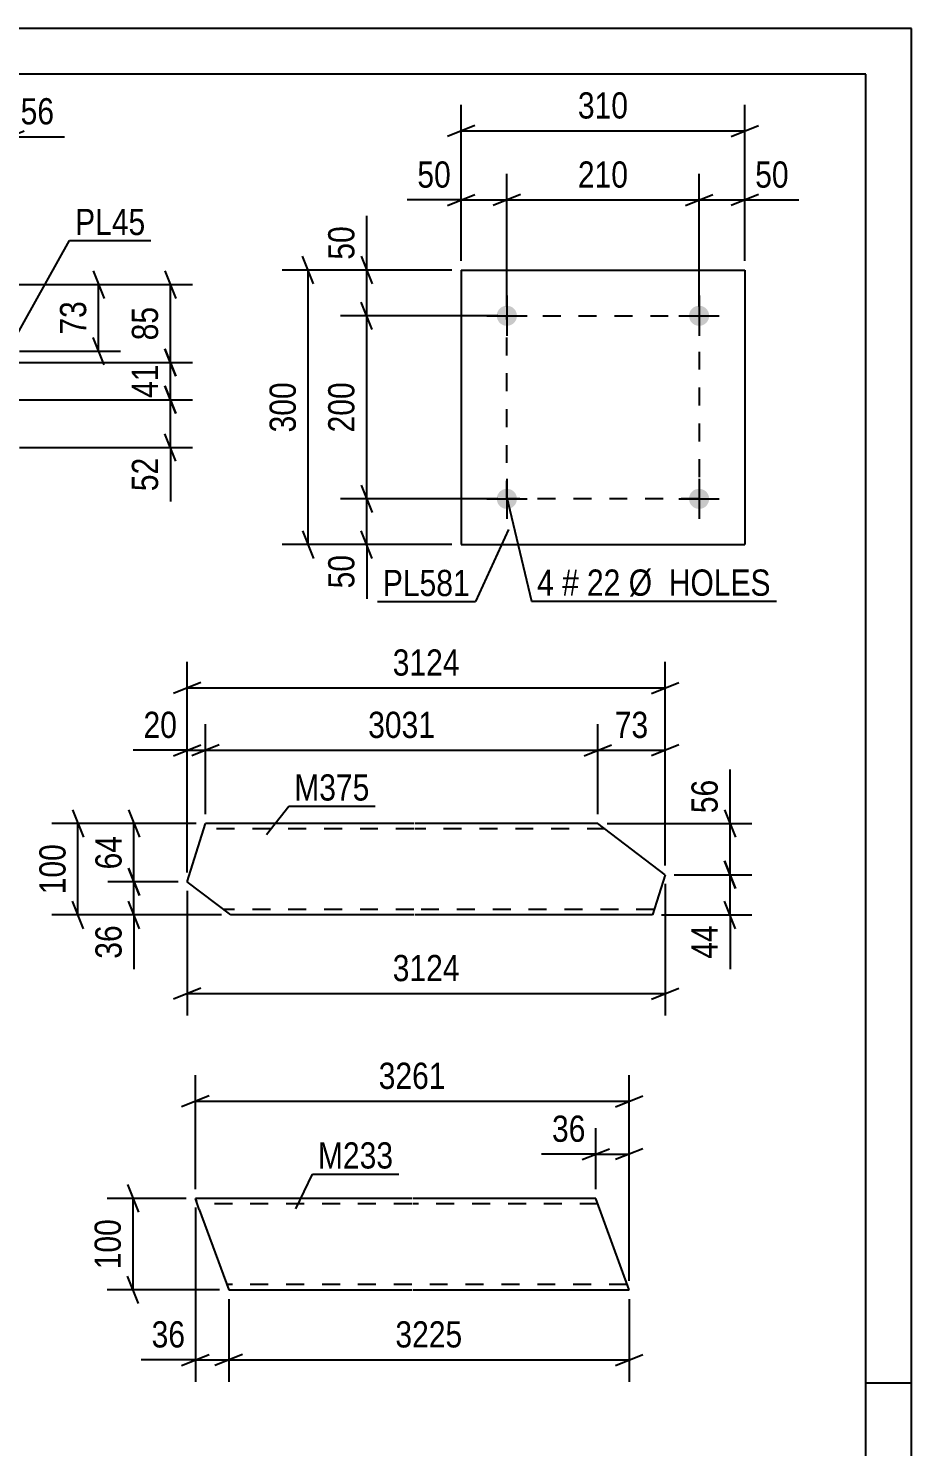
# Model space of a CAD drawing. Header units: millimetres. Extents: x 0 to 420, y 0 to 297.
# Drawn here: x 323.5 to 420, y 142.1 to 297 of the extents above; entities that cross this region are included whole.
import ezdxf

# ---------------------------------------------------------------- set-up
doc = ezdxf.new("R2010")
doc.units = ezdxf.units.MM
doc.linetypes.add('DXK_LINE_DOT2', pattern=[3.9198, 1.9599, -1.9599])
doc.styles.add('Arial Narrow', font='ARIALN.TTF', dxfattribs={"height": 0.2})

# ---------------------------------------------------------------- blocks, each defined once
blk = doc.blocks.new('Unknown-283123132-1133')
at = {"color": 5, "linetype": 'Continuous'}
for p, q in [((420, 297), (0, 297)), ((420, 0), (420, 297)), ((415, 292), (5, 292)), ((415, 5), (415, 292)), ((420, 149), (415, 149))]:
    blk.add_line(p, q, dxfattribs=at)
blk = doc.blocks.new('Part-283123132-1500 - 1484')
at = {"color": 2, "linetype": 'Continuous'}
for p, q in [((340.86, 203.77), (342.85, 210.14)), ((365.62, 210.14), (342.85, 210.14)), ((385.72, 210.14), (365.72, 210.14)), ((393.07, 204.54), (385.72, 210.14)), ((393.07, 204.54), (391.69, 200.14)), ((345.62, 200.14), (340.86, 203.77)), ((365.62, 200.14), (345.62, 200.14)), ((391.69, 200.14), (365.72, 200.14))]:
    blk.add_line(p, q, dxfattribs=at)
at = {"color": 7, "linetype": 'DXK_LINE_DOT2'}
for p, q in [((365.62, 209.54), (342.66, 209.54)), ((386.51, 209.54), (365.72, 209.54)), ((365.62, 200.74), (344.84, 200.74)), ((391.88, 200.74), (365.72, 200.74))]:
    blk.add_line(p, q, dxfattribs=at)
blk = doc.blocks.new('Part-283123132-1247 - 1229')
at = {"color": 2, "linetype": 'Continuous'}
for p, q in [((342.18, 167.98), (341.75, 169.18)), ((365.39, 169.18), (341.75, 169.18)), ((385.49, 169.18), (365.49, 169.18)), ((389.13, 159.18), (385.49, 169.18)), ((342.18, 167.98), (345.39, 159.18)), ((345.39, 159.18), (365.39, 159.18)), ((365.49, 159.18), (389.13, 159.18))]:
    blk.add_line(p, q, dxfattribs=at)
at = {"color": 7, "linetype": 'DXK_LINE_DOT2'}
for p, q in [((341.75, 169.18), (341.78, 169.09)), ((341.78, 169.09), (341.88, 168.83)), ((365.39, 168.58), (341.97, 168.58)), ((385.71, 168.58), (365.49, 168.58)), ((365.39, 159.78), (345.17, 159.78)), ((388.91, 159.78), (365.49, 159.78))]:
    blk.add_line(p, q, dxfattribs=at)
blk = doc.blocks.new('Bolt-283123132-10252 - 10218')
at = {"linetype": 'Continuous'}
for points in [[(376.88, 265.6, -1), (374.68, 265.6, -1)], [(397.88, 265.6, -1), (395.68, 265.6, -1)]]:
    blk.add_hatch(color=1, dxfattribs=at).paths.add_polyline_path(points)
at = {"color": 1, "linetype": 'Continuous'}
for p, q in [((375.78, 267.8), (375.78, 263.4)), ((396.78, 267.8), (396.78, 263.4)), ((373.58, 265.6), (377.98, 265.6)), ((394.58, 265.6), (398.98, 265.6))]:
    blk.add_line(p, q, dxfattribs=at)
blk = doc.blocks.new('Bolt-283123132-10257 - 10218')
at = {"linetype": 'Continuous'}
for points in [[(376.88, 245.6, -1), (374.68, 245.6, -1)], [(397.88, 245.6, -1), (395.68, 245.6, -1)]]:
    blk.add_hatch(color=1, dxfattribs=at).paths.add_polyline_path(points)
at = {"color": 1, "linetype": 'Continuous'}
for p, q in [((375.78, 247.8), (375.78, 243.4)), ((396.78, 247.8), (396.78, 243.4)), ((373.58, 245.6), (377.98, 245.6)), ((394.58, 245.6), (398.98, 245.6))]:
    blk.add_line(p, q, dxfattribs=at)
blk = doc.blocks.new('Part-283123132-10262 - 10218')
at = {"color": 2, "linetype": 'Continuous'}
for p, q in [((370.78, 270.6), (370.78, 240.6)), ((370.78, 270.6), (401.78, 270.6)), ((401.78, 270.6), (401.78, 240.6)), ((370.78, 240.6), (401.78, 240.6))]:
    blk.add_line(p, q, dxfattribs=at)
blk = doc.blocks.new('Rectangle-283123132-16264 - 10218')
at = {"color": 1, "linetype": 'DXK_LINE_DOT2'}
blk.add_lwpolyline([(375.78, 265.6), (396.78, 265.6), (396.78, 245.6), (375.78, 245.6), (375.78, 265.6)], close=True, dxfattribs=at)
blk = doc.blocks.new('StraightDimension-283123132-1528 - 1484')
at = {"color": 7, "linetype": 'Continuous'}
for p, q in [((399.56, 211.64), (400.76, 208.64)), ((386.72, 210.14), (402.56, 210.14)), ((400.16, 204.54), (400.16, 210.14)), ((394.07, 204.54), (402.56, 204.54)), ((400.76, 203.04), (399.56, 206.04))]:
    blk.add_line(p, q, dxfattribs=at)
at = {"color": 0}
blk.add_wipeout([(399.41, 215.52), (395.21, 215.52), (395.21, 210.66), (399.41, 210.66)], dxfattribs=at)
at = {"color": 7, "linetype": 'Continuous'}
blk.add_line((400.16, 210.14), (400.16, 216.04), dxfattribs=at)
blk.add_line((400.16, 210.14), (400.16, 216.04), dxfattribs=at)
at = {"color": 3, "style": 'Arial Narrow'}
blk.add_text('56', height=2.863, rotation=90.0002, dxfattribs=at).set_placement((398.81, 211.26))
blk = doc.blocks.new('StraightDimension-283123132-1609 - 1484')
at = {"color": 7, "linetype": 'Continuous'}
for p, q in [((334.44, 211.64), (335.64, 208.64)), ((341.85, 210.14), (332.19, 210.14)), ((335.04, 203.77), (335.04, 210.14)), ((335.64, 202.27), (334.44, 205.27)), ((339.86, 203.77), (332.19, 203.77))]:
    blk.add_line(p, q, dxfattribs=at)
at = {"color": 0}
blk.add_wipeout([(334.29, 209.38), (330.09, 209.38), (330.09, 204.52), (334.29, 204.52)], dxfattribs=at)
at = {"color": 3, "style": 'Arial Narrow'}
blk.add_text('64', height=2.863, rotation=90.0002, dxfattribs=at).set_placement((333.69, 205.12))
blk = doc.blocks.new('StraightDimension-283123132-1585 - 1484')
at = {"color": 7, "linetype": 'Continuous'}
for p, q in [((334.44, 205.27), (335.64, 202.27)), ((339.86, 203.77), (332.19, 203.77)), ((335.04, 200.14), (335.04, 203.77)), ((335.64, 198.64), (334.44, 201.64)), ((344.62, 200.14), (332.19, 200.14))]:
    blk.add_line(p, q, dxfattribs=at)
at = {"color": 0}
blk.add_wipeout([(334.29, 199.61), (330.09, 199.61), (330.09, 194.76), (334.29, 194.76)], dxfattribs=at)
at = {"color": 7, "linetype": 'Continuous'}
blk.add_line((335.04, 200.14), (335.04, 194.23), dxfattribs=at)
blk.add_line((335.04, 200.14), (335.04, 194.23), dxfattribs=at)
at = {"color": 3, "style": 'Arial Narrow'}
blk.add_text('36', height=2.863, rotation=90.0002, dxfattribs=at).set_placement((333.69, 195.36))
blk = doc.blocks.new('StraightDimension-283123132-1553 - 1484')
at = {"color": 7, "linetype": 'Continuous'}
for p, q in [((328.32, 211.64), (329.52, 208.64)), ((341.85, 210.14), (326.07, 210.14)), ((328.92, 200.14), (328.92, 210.14)), ((329.52, 198.64), (328.32, 201.64)), ((344.62, 200.14), (326.07, 200.14))]:
    blk.add_line(p, q, dxfattribs=at)
at = {"color": 0}
blk.add_wipeout([(328.17, 208.48), (323.97, 208.48), (323.97, 201.8), (328.17, 201.8)], dxfattribs=at)
at = {"color": 3, "style": 'Arial Narrow'}
blk.add_text('100', height=2.863, rotation=90.0002, dxfattribs=at).set_placement((327.57, 202.4))
blk = doc.blocks.new('StraightDimension-283123132-1645 - 1484')
at = {"color": 7, "linetype": 'Continuous'}
for p, q in [((340.86, 204.77), (340.86, 220.98)), ((342.85, 211.14), (342.85, 220.98)), ((339.36, 217.53), (342.36, 218.73)), ((344.35, 218.73), (341.35, 217.53)), ((340.86, 218.13), (342.85, 218.13))]:
    blk.add_line(p, q, dxfattribs=at)
at = {"color": 0}
blk.add_wipeout([(340.34, 218.88), (340.34, 223.08), (335.48, 223.08), (335.48, 218.88)], dxfattribs=at)
at = {"color": 7, "linetype": 'Continuous'}
blk.add_line((340.86, 218.13), (334.95, 218.13), dxfattribs=at)
blk.add_line((340.86, 218.13), (334.95, 218.13), dxfattribs=at)
at = {"color": 3, "style": 'Arial Narrow'}
blk.add_text('20', height=2.863, dxfattribs=at).set_placement((336.08, 219.48))
blk = doc.blocks.new('StraightDimension-283123132-1634 - 1484')
at = {"color": 7, "linetype": 'Continuous'}
for p, q in [((393.07, 203.54), (393.07, 189.16)), ((340.86, 202.77), (340.86, 189.16)), ((342.36, 192.16), (339.36, 190.96)), ((391.57, 190.96), (394.57, 192.16)), ((340.86, 191.56), (393.07, 191.56))]:
    blk.add_line(p, q, dxfattribs=at)
at = {"color": 0}
blk.add_wipeout([(371.22, 192.31), (371.22, 196.51), (362.71, 196.51), (362.71, 192.31)], dxfattribs=at)
at = {"color": 3, "style": 'Arial Narrow'}
blk.add_text('3124', height=2.863, dxfattribs=at).set_placement((363.31, 192.91))
blk = doc.blocks.new('StraightDimension-283123132-1503 - 1484')
at = {"color": 7, "linetype": 'Continuous'}
for p, q in [((394.07, 204.54), (402.56, 204.54)), ((399.56, 206.04), (400.76, 203.04)), ((400.16, 200.14), (400.16, 204.54)), ((400.76, 198.64), (399.56, 201.64)), ((392.69, 200.14), (402.56, 200.14))]:
    blk.add_line(p, q, dxfattribs=at)
at = {"color": 0}
blk.add_wipeout([(399.41, 199.61), (395.21, 199.61), (395.21, 194.76), (399.41, 194.76)], dxfattribs=at)
at = {"color": 7, "linetype": 'Continuous'}
blk.add_line((400.16, 200.14), (400.16, 194.23), dxfattribs=at)
blk.add_line((400.16, 200.14), (400.16, 194.23), dxfattribs=at)
at = {"color": 3, "style": 'Arial Narrow'}
blk.add_text('44', height=2.863, rotation=90.0002, dxfattribs=at).set_placement((398.81, 195.36))
blk = doc.blocks.new('StraightDimension-283123132-1662 - 1484')
at = {"color": 7, "linetype": 'Continuous'}
for p, q in [((342.85, 211.14), (342.85, 220.98)), ((385.72, 211.14), (385.72, 220.98)), ((344.35, 218.73), (341.35, 217.53)), ((384.22, 217.53), (387.22, 218.73)), ((342.85, 218.13), (385.72, 218.13))]:
    blk.add_line(p, q, dxfattribs=at)
at = {"color": 0}
blk.add_wipeout([(368.54, 218.88), (368.54, 223.08), (360.03, 223.08), (360.03, 218.88)], dxfattribs=at)
at = {"color": 3, "style": 'Arial Narrow'}
blk.add_text('3031', height=2.863, dxfattribs=at).set_placement((360.63, 219.48))
blk = doc.blocks.new('StraightDimension-283123132-1686 - 1484')
at = {"color": 7, "linetype": 'Continuous'}
for p, q in [((385.72, 211.14), (385.72, 220.98)), ((393.07, 205.54), (393.07, 220.98)), ((384.22, 217.53), (387.22, 218.73)), ((394.57, 218.73), (391.57, 217.53)), ((385.72, 218.13), (393.07, 218.13))]:
    blk.add_line(p, q, dxfattribs=at)
at = {"color": 0}
blk.add_wipeout([(391.82, 218.88), (391.82, 223.08), (386.97, 223.08), (386.97, 218.88)], dxfattribs=at)
at = {"color": 3, "style": 'Arial Narrow'}
blk.add_text('73', height=2.863, dxfattribs=at).set_placement((387.57, 219.48))
blk = doc.blocks.new('StraightDimension-283123132-1704 - 1484')
at = {"color": 7, "linetype": 'Continuous'}
for p, q in [((340.86, 204.77), (340.86, 227.79)), ((393.07, 205.54), (393.07, 227.79)), ((342.36, 225.54), (339.36, 224.34)), ((340.86, 224.94), (393.07, 224.94)), ((391.57, 224.34), (394.57, 225.54))]:
    blk.add_line(p, q, dxfattribs=at)
at = {"color": 0}
blk.add_wipeout([(371.22, 225.69), (371.22, 229.89), (362.71, 229.89), (362.71, 225.69)], dxfattribs=at)
at = {"color": 3, "style": 'Arial Narrow'}
blk.add_text('3124', height=2.863, dxfattribs=at).set_placement((363.31, 226.29))
blk = doc.blocks.new('StraightDimension-283123132-1298 - 1229')
at = {"color": 7, "linetype": 'Continuous'}
for p, q in [((341.75, 168.18), (341.75, 149.14)), ((345.39, 158.18), (345.39, 149.14)), ((340.25, 150.94), (343.25, 152.14)), ((346.89, 152.14), (343.89, 150.94)), ((341.75, 151.54), (345.39, 151.54))]:
    blk.add_line(p, q, dxfattribs=at)
at = {"color": 0}
blk.add_wipeout([(341.22, 152.29), (341.22, 156.49), (336.37, 156.49), (336.37, 152.29)], dxfattribs=at)
at = {"color": 7, "linetype": 'Continuous'}
blk.add_line((341.75, 151.54), (335.84, 151.54), dxfattribs=at)
blk.add_line((341.75, 151.54), (335.84, 151.54), dxfattribs=at)
at = {"color": 3, "style": 'Arial Narrow'}
blk.add_text('36', height=2.863, dxfattribs=at).set_placement((336.97, 152.89))
blk = doc.blocks.new('StraightDimension-283123132-1353 - 1229')
at = {"color": 7, "linetype": 'Continuous'}
for p, q in [((341.75, 170.18), (341.75, 182.64)), ((389.13, 160.18), (389.13, 182.64)), ((343.25, 180.39), (340.25, 179.19)), ((341.75, 179.79), (389.13, 179.79)), ((387.63, 179.19), (390.63, 180.39))]:
    blk.add_line(p, q, dxfattribs=at)
at = {"color": 0}
blk.add_wipeout([(369.69, 180.54), (369.69, 184.74), (361.18, 184.74), (361.18, 180.54)], dxfattribs=at)
at = {"color": 3, "style": 'Arial Narrow'}
blk.add_text('3261', height=2.863, dxfattribs=at).set_placement((361.78, 181.14))
blk = doc.blocks.new('StraightDimension-283123132-1250 - 1229')
at = {"color": 7, "linetype": 'Continuous'}
for p, q in [((334.35, 170.68), (335.55, 167.68)), ((340.75, 169.18), (332.1, 169.18)), ((334.95, 159.18), (334.95, 169.18)), ((335.55, 157.68), (334.35, 160.68)), ((344.39, 159.18), (332.1, 159.18))]:
    blk.add_line(p, q, dxfattribs=at)
at = {"color": 0}
blk.add_wipeout([(334.2, 167.52), (330, 167.52), (330, 160.83), (334.2, 160.83)], dxfattribs=at)
at = {"color": 3, "style": 'Arial Narrow'}
blk.add_text('100', height=2.863, rotation=90.0002, dxfattribs=at).set_placement((333.6, 161.43))
blk = doc.blocks.new('StraightDimension-283123132-1280 - 1229')
at = {"color": 7, "linetype": 'Continuous'}
for p, q in [((345.39, 158.18), (345.39, 149.14)), ((389.13, 158.18), (389.13, 149.14)), ((346.89, 152.14), (343.89, 150.94)), ((387.63, 150.94), (390.63, 152.14)), ((345.39, 151.54), (389.13, 151.54))]:
    blk.add_line(p, q, dxfattribs=at)
at = {"color": 0}
blk.add_wipeout([(371.51, 152.29), (371.51, 156.49), (363, 156.49), (363, 152.29)], dxfattribs=at)
at = {"color": 3, "style": 'Arial Narrow'}
blk.add_text('3225', height=2.863, dxfattribs=at).set_placement((363.6, 152.89))
blk = doc.blocks.new('StraightDimension-283123132-1316 - 1229')
at = {"color": 7, "linetype": 'Continuous'}
for p, q in [((385.49, 170.18), (385.49, 176.86)), ((389.13, 160.18), (389.13, 176.86)), ((383.99, 173.41), (386.99, 174.61)), ((385.49, 174.01), (389.13, 174.01)), ((390.63, 174.61), (387.63, 173.41))]:
    blk.add_line(p, q, dxfattribs=at)
at = {"color": 0}
blk.add_wipeout([(384.96, 174.76), (384.96, 178.96), (380.11, 178.96), (380.11, 174.76)], dxfattribs=at)
at = {"color": 7, "linetype": 'Continuous'}
blk.add_line((385.49, 174.01), (379.58, 174.01), dxfattribs=at)
blk.add_line((385.49, 174.01), (379.58, 174.01), dxfattribs=at)
at = {"color": 3, "style": 'Arial Narrow'}
blk.add_text('36', height=2.863, dxfattribs=at).set_placement((380.71, 175.36))
blk = doc.blocks.new('StraightDimension-283123132-2146 - 1999')
at = {"color": 7, "linetype": 'Continuous'}
for p, q in [((330.57, 270.5), (331.77, 267.5)), ((307.17, 269), (333.57, 269)), ((331.17, 261.74), (331.17, 269)), ((331.77, 260.24), (330.57, 263.24)), ((322.54, 261.74), (333.57, 261.74))]:
    blk.add_line(p, q, dxfattribs=at)
at = {"color": 0}
blk.add_wipeout([(330.42, 267.8), (326.22, 267.8), (326.22, 262.94), (330.42, 262.94)], dxfattribs=at)
at = {"color": 3, "style": 'Arial Narrow'}
blk.add_text('73', height=2.863, rotation=90.0002, dxfattribs=at).set_placement((329.82, 263.54))
blk = doc.blocks.new('StraightDimension-283123132-2168 - 1999')
at = {"color": 7, "linetype": 'Continuous'}
for p, q in [((315.97, 261.5), (315.97, 288.01)), ((321.54, 262.74), (321.54, 288.01)), ((314.47, 284.56), (317.47, 285.76)), ((315.97, 285.16), (321.54, 285.16)), ((323.04, 285.76), (320.04, 284.56))]:
    blk.add_line(p, q, dxfattribs=at)
at = {"color": 0}
blk.add_wipeout([(326.92, 285.91), (326.92, 290.11), (322.06, 290.11), (322.06, 285.91)], dxfattribs=at)
at = {"color": 7, "linetype": 'Continuous'}
blk.add_line((321.54, 285.16), (327.44, 285.16), dxfattribs=at)
blk.add_line((321.54, 285.16), (327.44, 285.16), dxfattribs=at)
at = {"color": 3, "style": 'Arial Narrow'}
blk.add_text('56', height=2.863, dxfattribs=at).set_placement((322.66, 286.51))
blk = doc.blocks.new('StraightDimension-283123132-16316 - 1999')
at = {"color": 7, "linetype": 'Continuous'}
for p, q in [((338.42, 262), (339.62, 259)), ((316.97, 260.5), (341.42, 260.5)), ((339.02, 256.43), (339.02, 260.5)), ((339.62, 254.93), (338.42, 257.93)), ((315.05, 256.43), (341.42, 256.43))]:
    blk.add_line(p, q, dxfattribs=at)
at = {"color": 0}
blk.add_wipeout([(338.27, 260.89), (334.07, 260.89), (334.07, 256.03), (338.27, 256.03)], dxfattribs=at)
at = {"color": 3, "style": 'Arial Narrow'}
blk.add_text('41', height=2.863, rotation=90.0002, dxfattribs=at).set_placement((337.67, 256.63))
blk = doc.blocks.new('StraightDimension-283123132-16315 - 1999')
at = {"color": 7, "linetype": 'Continuous'}
for p, q in [((338.42, 270.5), (339.62, 267.5)), ((307.17, 269), (341.42, 269)), ((339.02, 260.5), (339.02, 269)), ((339.62, 259), (338.42, 262)), ((316.97, 260.5), (341.42, 260.5))]:
    blk.add_line(p, q, dxfattribs=at)
at = {"color": 0}
blk.add_wipeout([(338.27, 267.18), (334.07, 267.18), (334.07, 262.32), (338.27, 262.32)], dxfattribs=at)
at = {"color": 3, "style": 'Arial Narrow'}
blk.add_text('85', height=2.863, rotation=90.0002, dxfattribs=at).set_placement((337.67, 262.92))
blk = doc.blocks.new('StraightDimension-283123132-16317 - 1999')
at = {"color": 7, "linetype": 'Continuous'}
for p, q in [((338.42, 257.93), (339.62, 254.93)), ((315.05, 256.43), (341.42, 256.43)), ((339.02, 251.22), (339.02, 256.43)), ((339.62, 249.72), (338.42, 252.72)), ((322.54, 251.22), (341.42, 251.22))]:
    blk.add_line(p, q, dxfattribs=at)
at = {"color": 0}
blk.add_wipeout([(338.27, 250.7), (334.07, 250.7), (334.07, 245.84), (338.27, 245.84)], dxfattribs=at)
at = {"color": 7, "linetype": 'Continuous'}
blk.add_line((339.02, 251.22), (339.02, 245.31), dxfattribs=at)
blk.add_line((339.02, 251.22), (339.02, 245.31), dxfattribs=at)
at = {"color": 3, "style": 'Arial Narrow'}
blk.add_text('52', height=2.863, rotation=90.0002, dxfattribs=at).set_placement((337.67, 246.44))
blk = doc.blocks.new('StraightDimension-283123132-10264 - 10218')
at = {"color": 7, "linetype": 'Continuous'}
for p, q in [((370.78, 271.6), (370.78, 288.65)), ((401.78, 271.6), (401.78, 288.65)), ((372.28, 286.4), (369.28, 285.2)), ((370.78, 285.8), (401.78, 285.8)), ((400.28, 285.2), (403.28, 286.4))]:
    blk.add_line(p, q, dxfattribs=at)
at = {"color": 0}
blk.add_wipeout([(389.62, 286.55), (389.62, 290.75), (382.94, 290.75), (382.94, 286.55)], dxfattribs=at)
at = {"color": 3, "style": 'Arial Narrow'}
blk.add_text('310', height=2.863, dxfattribs=at).set_placement((383.54, 287.15))
blk = doc.blocks.new('StraightDimension-283123132-10318 - 10218')
at = {"color": 7, "linetype": 'Continuous'}
for p, q in [((354.67, 269.1), (353.47, 272.1)), ((369.78, 270.6), (351.22, 270.6)), ((354.07, 240.6), (354.07, 270.6)), ((353.47, 242.1), (354.67, 239.1)), ((369.78, 240.6), (351.22, 240.6))]:
    blk.add_line(p, q, dxfattribs=at)
at = {"color": 0}
blk.add_wipeout([(353.32, 258.94), (349.12, 258.94), (349.12, 252.26), (353.32, 252.26)], dxfattribs=at)
at = {"color": 3, "style": 'Arial Narrow'}
blk.add_text('300', height=2.863, rotation=90.0002, dxfattribs=at).set_placement((352.72, 252.86))
blk = doc.blocks.new('StraightDimension-283123132-10329 - 10218')
at = {"color": 7, "linetype": 'Continuous'}
for p, q in [((359.87, 247.1), (361.07, 244.1)), ((374.78, 245.6), (357.62, 245.6)), ((360.47, 240.6), (360.47, 245.6)), ((361.07, 239.1), (359.87, 242.1)), ((369.78, 240.6), (357.62, 240.6))]:
    blk.add_line(p, q, dxfattribs=at)
at = {"color": 0}
blk.add_wipeout([(359.72, 240.08), (355.52, 240.08), (355.52, 235.22), (359.72, 235.22)], dxfattribs=at)
at = {"color": 7, "linetype": 'Continuous'}
blk.add_line((360.47, 240.6), (360.47, 234.69), dxfattribs=at)
blk.add_line((360.47, 240.6), (360.47, 234.69), dxfattribs=at)
at = {"color": 3, "style": 'Arial Narrow'}
blk.add_text('50', height=2.863, rotation=90.0002, dxfattribs=at).set_placement((359.12, 235.82))
blk = doc.blocks.new('StraightDimension-283123132-16223 - 10218')
at = {"color": 7, "linetype": 'Continuous'}
for p, q in [((375.78, 266.6), (375.78, 281.1)), ((396.78, 266.6), (396.78, 281.1)), ((377.28, 278.85), (374.28, 277.65)), ((375.78, 278.25), (396.78, 278.25)), ((395.28, 277.65), (398.28, 278.85))]:
    blk.add_line(p, q, dxfattribs=at)
at = {"color": 0}
blk.add_wipeout([(389.62, 279), (389.62, 283.2), (382.94, 283.2), (382.94, 279)], dxfattribs=at)
at = {"color": 3, "style": 'Arial Narrow'}
blk.add_text('210', height=2.863, dxfattribs=at).set_placement((383.54, 279.6))
blk = doc.blocks.new('StraightDimension-283123132-10342 - 10218')
at = {"color": 7, "linetype": 'Continuous'}
for p, q in [((361.07, 264.1), (359.87, 267.1)), ((374.78, 265.6), (357.62, 265.6)), ((360.47, 245.6), (360.47, 265.6)), ((359.87, 247.1), (361.07, 244.1)), ((374.78, 245.6), (357.62, 245.6))]:
    blk.add_line(p, q, dxfattribs=at)
at = {"color": 0}
blk.add_wipeout([(359.72, 258.94), (355.52, 258.94), (355.52, 252.26), (359.72, 252.26)], dxfattribs=at)
at = {"color": 3, "style": 'Arial Narrow'}
blk.add_text('200', height=2.863, rotation=90.0002, dxfattribs=at).set_placement((359.12, 252.86))
blk = doc.blocks.new('StraightDimension-283123132-10358 - 10218')
at = {"color": 7, "linetype": 'Continuous'}
for p, q in [((359.87, 272.1), (361.07, 269.1)), ((369.78, 270.6), (357.62, 270.6)), ((360.47, 265.6), (360.47, 270.6)), ((361.07, 264.1), (359.87, 267.1)), ((374.78, 265.6), (357.62, 265.6))]:
    blk.add_line(p, q, dxfattribs=at)
at = {"color": 0}
blk.add_wipeout([(359.72, 275.98), (355.52, 275.98), (355.52, 271.13), (359.72, 271.13)], dxfattribs=at)
at = {"color": 7, "linetype": 'Continuous'}
blk.add_line((360.47, 270.6), (360.47, 276.51), dxfattribs=at)
blk.add_line((360.47, 270.6), (360.47, 276.51), dxfattribs=at)
at = {"color": 3, "style": 'Arial Narrow'}
blk.add_text('50', height=2.863, rotation=90.0002, dxfattribs=at).set_placement((359.12, 271.73))
blk = doc.blocks.new('StraightDimension-283123132-16222 - 10218')
at = {"color": 7, "linetype": 'Continuous'}
for p, q in [((396.78, 266.6), (396.78, 281.1)), ((401.78, 271.6), (401.78, 281.1)), ((395.28, 277.65), (398.28, 278.85)), ((396.78, 278.25), (401.78, 278.25)), ((403.28, 278.85), (400.28, 277.65))]:
    blk.add_line(p, q, dxfattribs=at)
at = {"color": 0}
blk.add_wipeout([(407.16, 279), (407.16, 283.2), (402.31, 283.2), (402.31, 279)], dxfattribs=at)
at = {"color": 7, "linetype": 'Continuous'}
blk.add_line((401.78, 278.25), (407.69, 278.25), dxfattribs=at)
blk.add_line((401.78, 278.25), (407.69, 278.25), dxfattribs=at)
at = {"color": 3, "style": 'Arial Narrow'}
blk.add_text('50', height=2.863, dxfattribs=at).set_placement((402.91, 279.6))
blk = doc.blocks.new('StraightDimension-283123132-16224 - 10218')
at = {"color": 7, "linetype": 'Continuous'}
for p, q in [((370.78, 271.6), (370.78, 281.1)), ((375.78, 266.6), (375.78, 281.1)), ((369.28, 277.65), (372.28, 278.85)), ((370.78, 278.25), (375.78, 278.25)), ((377.28, 278.85), (374.28, 277.65))]:
    blk.add_line(p, q, dxfattribs=at)
at = {"color": 0}
blk.add_wipeout([(370.26, 279), (370.26, 283.2), (365.4, 283.2), (365.4, 279)], dxfattribs=at)
at = {"color": 7, "linetype": 'Continuous'}
blk.add_line((370.78, 278.25), (364.87, 278.25), dxfattribs=at)
blk.add_line((370.78, 278.25), (364.87, 278.25), dxfattribs=at)
at = {"color": 3, "style": 'Arial Narrow'}
blk.add_text('50', height=2.863, dxfattribs=at).set_placement((366, 279.6))
blk = doc.blocks.new('Mark-283123132-1496 - 1484')
at = {"color": 0}
blk.add_wipeout([(360.78, 212.64), (360.78, 215.64), (352.55, 215.64), (352.55, 212.64)], dxfattribs=at)
blk.add_wipeout([(360.78, 212.64), (360.78, 215.64), (352.55, 215.64), (352.55, 212.64)], dxfattribs=at)
at = {"color": 30, "linetype": 'Continuous'}
for p, q in [((349.52, 208.95), (351.95, 212.04)), ((351.95, 212.04), (361.38, 212.04))]:
    blk.add_line(p, q, dxfattribs=at)
at = {"color": 3, "style": 'Arial Narrow'}
blk.add_text('M375', height=2.863, dxfattribs=at).set_placement((352.55, 212.64))
blk = doc.blocks.new('Mark-283123132-1242 - 1229')
at = {"color": 0}
blk.add_wipeout([(363.36, 172.44), (363.36, 175.44), (355.14, 175.44), (355.14, 172.44)], dxfattribs=at)
blk.add_wipeout([(363.36, 172.44), (363.36, 175.44), (355.14, 175.44), (355.14, 172.44)], dxfattribs=at)
at = {"color": 30, "linetype": 'Continuous'}
for p, q in [((352.73, 168.04), (354.54, 171.84)), ((354.54, 171.84), (363.96, 171.84))]:
    blk.add_line(p, q, dxfattribs=at)
at = {"color": 3, "style": 'Arial Narrow'}
blk.add_text('M233', height=2.863, dxfattribs=at).set_placement((355.14, 172.44))
blk = doc.blocks.new('Mark-283123132-2044 - 1999')
at = {"color": 0}
blk.add_wipeout([(336.29, 274.42), (336.29, 277.42), (328.61, 277.42), (328.61, 274.42)], dxfattribs=at)
blk.add_wipeout([(336.29, 274.42), (336.29, 277.42), (328.61, 277.42), (328.61, 274.42)], dxfattribs=at)
at = {"color": 30, "linetype": 'Continuous'}
for p, q in [((320.58, 260.49), (328.01, 273.82)), ((328.01, 273.82), (336.89, 273.82))]:
    blk.add_line(p, q, dxfattribs=at)
at = {"color": 3, "style": 'Arial Narrow'}
blk.add_text('PL45', height=2.863, dxfattribs=at).set_placement((328.61, 274.42))
blk = doc.blocks.new('MarkSet-283123132-16131 - 10218')
at = {"color": 0}
for points in [[(380.91, 235.02), (380.91, 238.02), (379.08, 238.02), (379.08, 235.02)], [(383.63, 235.02), (383.63, 238.02), (381.81, 238.02), (381.81, 235.02)], [(388.19, 235.02), (388.19, 238.02), (384.53, 238.02), (384.53, 235.02)], [(404.62, 235.02), (404.62, 238.02), (389.09, 238.02), (389.09, 235.02)]]:
    blk.add_wipeout(points, dxfattribs=at)
for points in [[(380.91, 235.02), (380.91, 238.02), (379.08, 238.02), (379.08, 235.02)], [(383.63, 235.02), (383.63, 238.02), (381.81, 238.02), (381.81, 235.02)], [(388.19, 235.02), (388.19, 238.02), (384.53, 238.02), (384.53, 235.02)], [(404.62, 235.02), (404.62, 238.02), (389.09, 238.02), (389.09, 235.02)]]:
    blk.add_wipeout(points, dxfattribs=at)
at = {"color": 7, "linetype": 'Continuous'}
for p, q in [((375.75, 245.91), (378.48, 234.42)), ((378.48, 234.42), (405.22, 234.42))]:
    blk.add_line(p, q, dxfattribs=at)
at = {"color": 3, "style": 'Arial Narrow'}
for s, height, p in [('4', 2.86, (379.08, 235.02)), ('#', 2.86, (381.81, 235.02)), ('22', 2.863, (384.53, 235.02)), ('Ø  HOLES', 2.863, (389.09, 235.02))]:
    blk.add_text(s, height=height, dxfattribs=at).set_placement(p)
blk = doc.blocks.new('Mark-283123132-10258 - 10218')
at = {"color": 0}
blk.add_wipeout([(371.74, 234.98), (371.74, 237.98), (362.23, 237.98), (362.23, 234.98)], dxfattribs=at)
blk.add_wipeout([(371.74, 234.98), (371.74, 237.98), (362.23, 237.98), (362.23, 234.98)], dxfattribs=at)
at = {"color": 30, "linetype": 'Continuous'}
for p in [(375.94, 242.25), (361.63, 234.38)]:
    blk.add_line(p, (372.34, 234.38), dxfattribs=at)
at = {"color": 3, "style": 'Arial Narrow'}
blk.add_text('PL581', height=2.863, dxfattribs=at).set_placement((362.23, 234.98))

msp = doc.modelspace()

# ---------------------------------------------------------------- block references
for name in ['Unknown-283123132-1133', 'Part-283123132-10262 - 10218', 'Bolt-283123132-10252 - 10218', 'Rectangle-283123132-16264 - 10218', 'Bolt-283123132-10257 - 10218', 'Part-283123132-1500 - 1484', 'Part-283123132-1247 - 1229']:
    msp.add_blockref(name, (0, 0))

# ---------------------------------------------------------------- next in the draw order: block references
for name in ['StraightDimension-283123132-10264 - 10218', 'StraightDimension-283123132-2146 - 1999', 'MarkSet-283123132-16131 - 10218', 'StraightDimension-283123132-1528 - 1484', 'StraightDimension-283123132-1609 - 1484', 'StraightDimension-283123132-1298 - 1229']:
    msp.add_blockref(name, (0, 0))

# ---------------------------------------------------------------- next in the draw order: block references
for name in ['StraightDimension-283123132-2168 - 1999', 'StraightDimension-283123132-16223 - 10218', 'StraightDimension-283123132-10318 - 10218', 'StraightDimension-283123132-1585 - 1484', 'StraightDimension-283123132-1353 - 1229']:
    msp.add_blockref(name, (0, 0))

# ---------------------------------------------------------------- next in the draw order: block references
for name in ['StraightDimension-283123132-16222 - 10218', 'StraightDimension-283123132-16316 - 1999', 'StraightDimension-283123132-10329 - 10218', 'StraightDimension-283123132-1553 - 1484', 'StraightDimension-283123132-1316 - 1229', 'Mark-283123132-1242 - 1229', 'StraightDimension-283123132-1250 - 1229']:
    msp.add_blockref(name, (0, 0))

# ---------------------------------------------------------------- next in the draw order: block references
for name in ['StraightDimension-283123132-16315 - 1999', 'StraightDimension-283123132-10342 - 10218', 'StraightDimension-283123132-16317 - 1999', 'Mark-283123132-10258 - 10218', 'StraightDimension-283123132-1645 - 1484', 'StraightDimension-283123132-1634 - 1484', 'StraightDimension-283123132-1280 - 1229']:
    msp.add_blockref(name, (0, 0))

# ---------------------------------------------------------------- next in the draw order: block references
for name in ['Mark-283123132-2044 - 1999', 'StraightDimension-283123132-10358 - 10218', 'StraightDimension-283123132-1662 - 1484', 'StraightDimension-283123132-1503 - 1484']:
    msp.add_blockref(name, (0, 0))

# ---------------------------------------------------------------- next in the draw order: block references
for name in ['StraightDimension-283123132-16224 - 10218', 'StraightDimension-283123132-1686 - 1484']:
    msp.add_blockref(name, (0, 0))

# ---------------------------------------------------------------- next in the draw order: block references
msp.add_blockref('StraightDimension-283123132-1704 - 1484', (0, 0))

# ---------------------------------------------------------------- next in the draw order: block references
msp.add_blockref('Mark-283123132-1496 - 1484', (0, 0))

doc.saveas('drawing.dxf')
